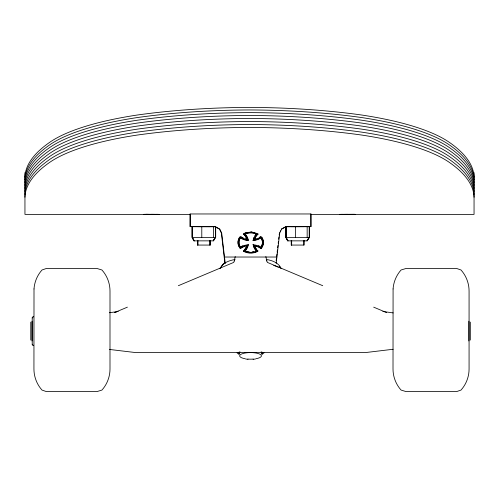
<?xml version="1.0" encoding="UTF-8"?>
<svg xmlns="http://www.w3.org/2000/svg" width="499" height="499" viewBox="0 0 499 499"><rect width="100%" height="100%" fill="white"/><g stroke="black" fill="none" stroke-linecap="round" stroke-linejoin="round"><path stroke-width="0.75" d="M190 213.965L189.988 226.646L215.362 226.702L219.797 229.116L221.699 233.064L225.23 263.304M190.306 226.646L190.325 213.965L311.083 213.965L311.102 226.646L286.039 226.702L281.611 229.116L279.708 233.064L276.178 263.304M276.159 260.709L276.427 258.407M276.664 256.417L276.945 253.96M277.151 252.232L277.419 249.93M277.662 247.835L277.931 245.533M278.199 243.231L278.405 241.497M278.673 239.208L278.941 236.9M279.159 235.035L279.571 232.69M248.252 244.292L247.984 245.539A16.791 13.847 0 0 1 245.57 250.036L244.884 251.159C248.558 252.787 252.85 252.787 256.517 251.159L255.837 250.036A16.791 13.847 0 0 1 253.423 245.539L253.149 244.292L253.423 245.926A16.791 13.847 0 0 0 255.837 250.423L256.517 251.159M253.149 240.256L254.658 240.031A16.791 13.847 0 0 0 260.116 238.042L261.008 237.474L260.116 238.428A16.791 13.847 0 0 1 254.658 240.418L253.149 240.643L253.423 239.009A16.791 13.847 0 0 1 254.01 237.437M253.149 240.643L253.423 239.395A16.791 13.847 0 0 1 255.837 234.898L256.517 233.775C252.85 232.147 248.558 232.147 244.884 233.775L245.57 234.898A16.791 13.847 0 0 1 247.984 239.395L248.252 240.643L246.743 240.418A16.791 13.847 0 0 1 241.291 238.428L240.399 237.474L241.291 238.042A16.791 13.847 0 0 0 246.743 240.031L248.252 240.256L247.984 239.009M235.235 256.573L234.268 260.977L234.792 259.549L233.719 262.405L178.349 285.709M246.306 246.799L246.83 245.402L245.184 245.832A15.375 12.681 0 0 0 240.399 248.252L240.399 248.639A15.375 12.681 0 0 1 245.184 246.219L246.83 245.789L246.83 245.402M246.83 245.789L246.306 247.186A15.937 13.142 0 0 1 243.45 251.159L244.354 251.727A12.7 10.473 0 0 0 257.054 251.727L257.952 250.772L257.054 251.34A12.7 10.473 0 0 1 244.354 251.34L243.45 250.772L243.45 251.159M280.201 231.374L280.482 230.788M240.399 237.474C238.441 240.331 238.441 244.217 240.399 247.074L240.399 247.46L241.291 246.893A16.791 13.847 0 0 1 246.743 244.903L248.252 244.678L247.984 245.926A16.791 13.847 0 0 1 245.57 250.423L244.884 251.159M240.399 237.861C238.441 240.718 238.441 244.604 240.399 247.46M253.149 244.678L254.658 244.903A16.791 13.847 0 0 1 260.116 246.893L261.008 247.46C262.967 244.604 262.967 240.718 261.008 237.861M213.778 239.701L214.514 238.534M213.26 240.861L215.1 237.954M194.304 240.861L192.439 237.374L192.439 226.689L215.687 226.689L215.687 237.374L213.478 240.861L193.868 240.861L192.009 237.374L192.009 226.689M307.153 240.281L307.895 239.115M307.004 240.861L308.844 237.954M288.048 240.861L286.183 237.374L286.183 226.689L309.43 226.689L309.43 237.374L307.222 240.861L287.611 240.861L285.752 237.374L285.752 226.689M219.853 268.643L222.772 264.376L225.037 262.711M220.608 267.988C223.19 262.405 229.428 260.534 234.998 259.48M32.21 317.944L33.227 316.672M255.837 234.511L256.517 233.775M261.008 248.252A15.375 12.681 0 0 0 256.224 245.832L254.502 245.346L254.502 245.733L256.224 246.219A15.375 12.681 0 0 1 261.008 248.639L261.701 247.51A12.7 10.473 0 0 0 262.967 239.564M261.008 248.639L261.701 247.897A12.7 10.473 0 0 0 261.701 237.424L261.008 236.682A15.301 12.618 0 0 1 256.224 239.121L254.509 239.601L254.509 239.214A15.494 12.781 0 0 1 257.977 233.794L257.977 234.181A15.494 12.781 0 0 0 254.509 239.601M264.046 352.824L261.825 354.639M33.358 316.672L32.21 317.626L32.21 344.547L33.358 345.501M240.399 248.639L239.707 247.897A12.7 10.473 0 0 1 239.707 237.424L240.399 236.682A15.301 12.618 0 0 0 246.893 239.57A15.937 13.142 0 0 0 243.556 234.093L244.354 233.588A12.7 10.473 0 0 1 257.054 233.588L257.977 234.181M281.293 229.116L285.721 226.702M127.401 307.153L114.533 312.567L116.055 312.255M244.884 234.162C248.558 232.534 252.85 232.534 256.517 234.162M255.083 239.052L256.224 238.734M118.226 311.476L109.393 312.742M253.093 359.317L255.463 359.018M393.112 349.269L365.786 352.537L135.298 352.537L109.493 349.45M252.238 251.876L253.766 251.714M342.451 214.321L339.395 214.377L355.113 214.321M347.653 214.321L339.395 214.377L354.371 214.321M291.316 226.677L303.841 226.652M190.244 214.377L24.95 214.377L24.95 172.617M310.316 214.377L474.05 214.377L474.05 172.617M192.439 237.374L215.687 237.374M286.183 237.374L309.43 237.374M224.494 257.029L276.908 257.029M143.887 214.321L159.605 214.377L156.549 214.321M197.567 226.652L210.091 226.677M145.377 214.321L159.605 214.377L151.347 214.321M146.12 214.321L148.371 214.345M247.635 251.714L249.169 251.876M393.162 312.917L382.864 311.476M245.62 359.018L247.997 359.317M266.535 259.48C272.404 260.478 278.667 262.767 281.23 268.643M244.884 250.772L246.949 251.477M322.734 285.709L267.364 262.405L266.291 259.549L266.822 260.977L265.848 256.573M373.682 307.153L386.557 312.567M215.044 226.702L219.473 229.116L221.375 233.064L224.906 263.304M239.258 354.639L237.037 352.824M244.884 233.775L245.57 234.511A16.791 13.847 0 0 1 246.275 235.447M240.399 248.252L239.707 247.51A12.7 10.473 0 0 1 238.441 239.564M32.21 344.229L33.227 345.501M279.228 266.185L280.475 267.988M287.829 240.861L285.971 237.374L285.971 226.689M194.086 240.861L192.221 237.374L192.221 226.689M261.008 237.474C262.967 240.331 262.967 244.217 261.008 247.074L261.008 247.46M310.765 213.965L310.777 226.646M470.308 322.117L470.308 340.056M468.873 321.219L468.873 340.954M309.212 226.689L309.212 237.374M307.159 226.689L307.159 237.374M304.053 240.431L304.053 245.065L291.229 245.065L291.229 240.431M303.835 240.431L303.835 245.065M295.533 226.689L295.533 237.374M291.666 240.431L291.666 245.065M291.447 240.431L291.447 245.065M243.556 234.093L243.556 233.707A15.937 13.142 0 0 1 246.899 239.189L246.899 239.576M215.468 226.689L215.468 237.374M213.41 226.689L213.41 237.374M210.31 240.431L210.31 245.065L197.485 245.065L197.485 240.431M210.091 240.431L210.091 245.065M209.873 240.431L209.873 245.065M201.789 226.689L201.789 237.374M197.922 240.431L197.922 245.065M197.704 240.431L197.704 245.065M32.011 321.219L32.011 340.954M30.776 322.117L30.776 340.056M474.05 197.242A350.678 96.313 0 0 0 448.913 162.094A195.09 53.58 0 0 0 361.837 135.073A252.351 69.305 0 0 0 249.5 127.451A252.351 69.305 0 0 0 137.163 135.073A195.09 53.58 0 0 0 50.087 162.094A350.678 96.313 0 0 0 24.95 197.242M474.05 194.329A350.678 96.313 0 0 0 448.913 159.175A195.09 53.58 0 0 0 361.837 132.154A252.351 69.305 0 0 0 249.5 124.538A252.351 69.305 0 0 0 137.163 132.154A195.09 53.58 0 0 0 50.087 159.175A350.678 96.313 0 0 0 24.95 194.329M24.95 191.335A350.678 96.313 0 0 1 50.087 156.181A195.09 53.58 0 0 1 137.163 129.16A252.351 69.305 0 0 1 249.5 121.544A252.351 69.305 0 0 1 361.837 129.16A195.09 53.58 0 0 1 448.913 156.181A350.678 96.313 0 0 1 474.05 191.335M24.95 179.746A350.678 96.313 0 0 1 50.087 144.598A195.09 53.58 0 0 1 137.163 117.577A252.351 69.305 0 0 1 249.5 109.955A252.351 69.305 0 0 1 361.837 117.577A195.09 53.58 0 0 1 448.913 144.598A350.678 96.313 0 0 1 474.05 179.746M24.95 177.214A350.678 96.313 0 0 1 50.087 142.059A195.09 53.58 0 0 1 137.163 115.038A252.351 69.305 0 0 1 249.5 107.422A252.351 69.305 0 0 1 361.837 115.038A195.09 53.58 0 0 1 448.913 142.059A350.678 96.313 0 0 1 474.05 177.214M474.05 188.279A350.678 96.313 0 0 0 448.913 153.124A195.09 53.58 0 0 0 361.837 126.104A252.351 69.305 0 0 0 249.5 118.488A252.351 69.305 0 0 0 137.163 126.104A195.09 53.58 0 0 0 50.087 153.124A350.678 96.313 0 0 0 24.95 188.279M474.05 185.285A350.678 96.313 0 0 0 448.913 150.137A195.09 53.58 0 0 0 361.837 123.11A252.351 69.305 0 0 0 249.5 115.494A252.351 69.305 0 0 0 137.163 123.11A195.09 53.58 0 0 0 50.087 150.137A350.678 96.313 0 0 0 24.95 185.285M24.95 182.409A350.678 96.313 0 0 1 50.087 147.261A195.09 53.58 0 0 1 137.163 120.24A252.351 69.305 0 0 1 249.5 112.618A252.351 69.305 0 0 1 361.837 120.24A195.09 53.58 0 0 1 448.913 147.261A350.678 96.313 0 0 1 474.05 182.409M245.096 358.725A10.891 3.293 0 0 1 242.202 353.754A10.891 3.293 0 0 1 258.887 353.754A10.891 3.293 0 0 1 255.987 358.725M253.361 359.055A10.891 3.293 0 0 1 247.722 359.055M239.651 352.805A10.891 3.293 0 0 1 240.025 351.951M261.058 351.951A10.891 3.293 0 0 1 261.432 352.805M239.302 353.716A11.639 3.518 0 0 1 239.302 351.895M261.782 351.895A11.639 3.518 0 0 1 261.782 353.716M239.302 353.579A11.639 3.518 0 0 1 238.902 352.668M262.181 352.668A11.639 3.518 0 0 1 261.782 353.579M257.952 251.159A15.494 12.781 0 0 1 254.502 245.733M256.798 249.556A15.494 12.781 0 0 1 254.502 245.346M238.678 238.909A12.7 10.473 0 0 1 239.707 237.037M244.934 232.946A12.7 10.473 0 0 1 246.78 232.316M250.704 231.804A12.7 10.473 0 0 1 252.026 231.86M261.701 237.037A12.7 10.473 0 0 1 262.73 238.909M246.076 247.279A15.937 13.142 0 0 1 244.591 249.544M260.534 236.632A15.301 12.618 0 0 1 259.536 237.268M246.893 239.183A15.301 12.618 0 0 1 245.177 238.728M243.468 238.085A15.301 12.618 0 0 1 240.88 236.638M241.291 246.506A16.791 13.847 0 0 1 243.007 245.664M258.395 245.664A16.791 13.847 0 0 1 260.116 246.506M254.814 235.927A16.791 13.847 0 0 1 255.476 234.973M246.587 235.927A16.791 13.847 0 0 1 247.155 236.925M247.398 237.437A16.791 13.847 0 0 1 247.81 238.478M273.714 265.462A32.454 9.799 0 0 1 278.311 267.221M34.007 288.952L33.938 369.017C33.932 376.714 36.851 384.349 41.997 390.068L46.338 391.578L97.018 391.578L101.939 390.068C107.085 384.349 110.011 376.714 109.998 369.017L109.998 291.048C110.011 283.351 107.085 275.716 101.939 269.996L97.018 268.487L46.338 268.487L41.997 269.996C37.325 275.199 34.475 281.979 34.007 288.952M393.081 288.952L393.012 369.017C393.006 376.714 395.925 384.349 401.071 390.068L405.993 391.578L456.679 391.578L461.014 390.068C466.16 384.349 469.085 376.714 469.072 369.017L469.072 291.048C469.085 283.351 466.16 275.716 461.014 269.996L456.679 268.487L405.993 268.487L401.071 269.996C396.399 275.199 393.549 281.979 393.081 288.952"/></g></svg>
